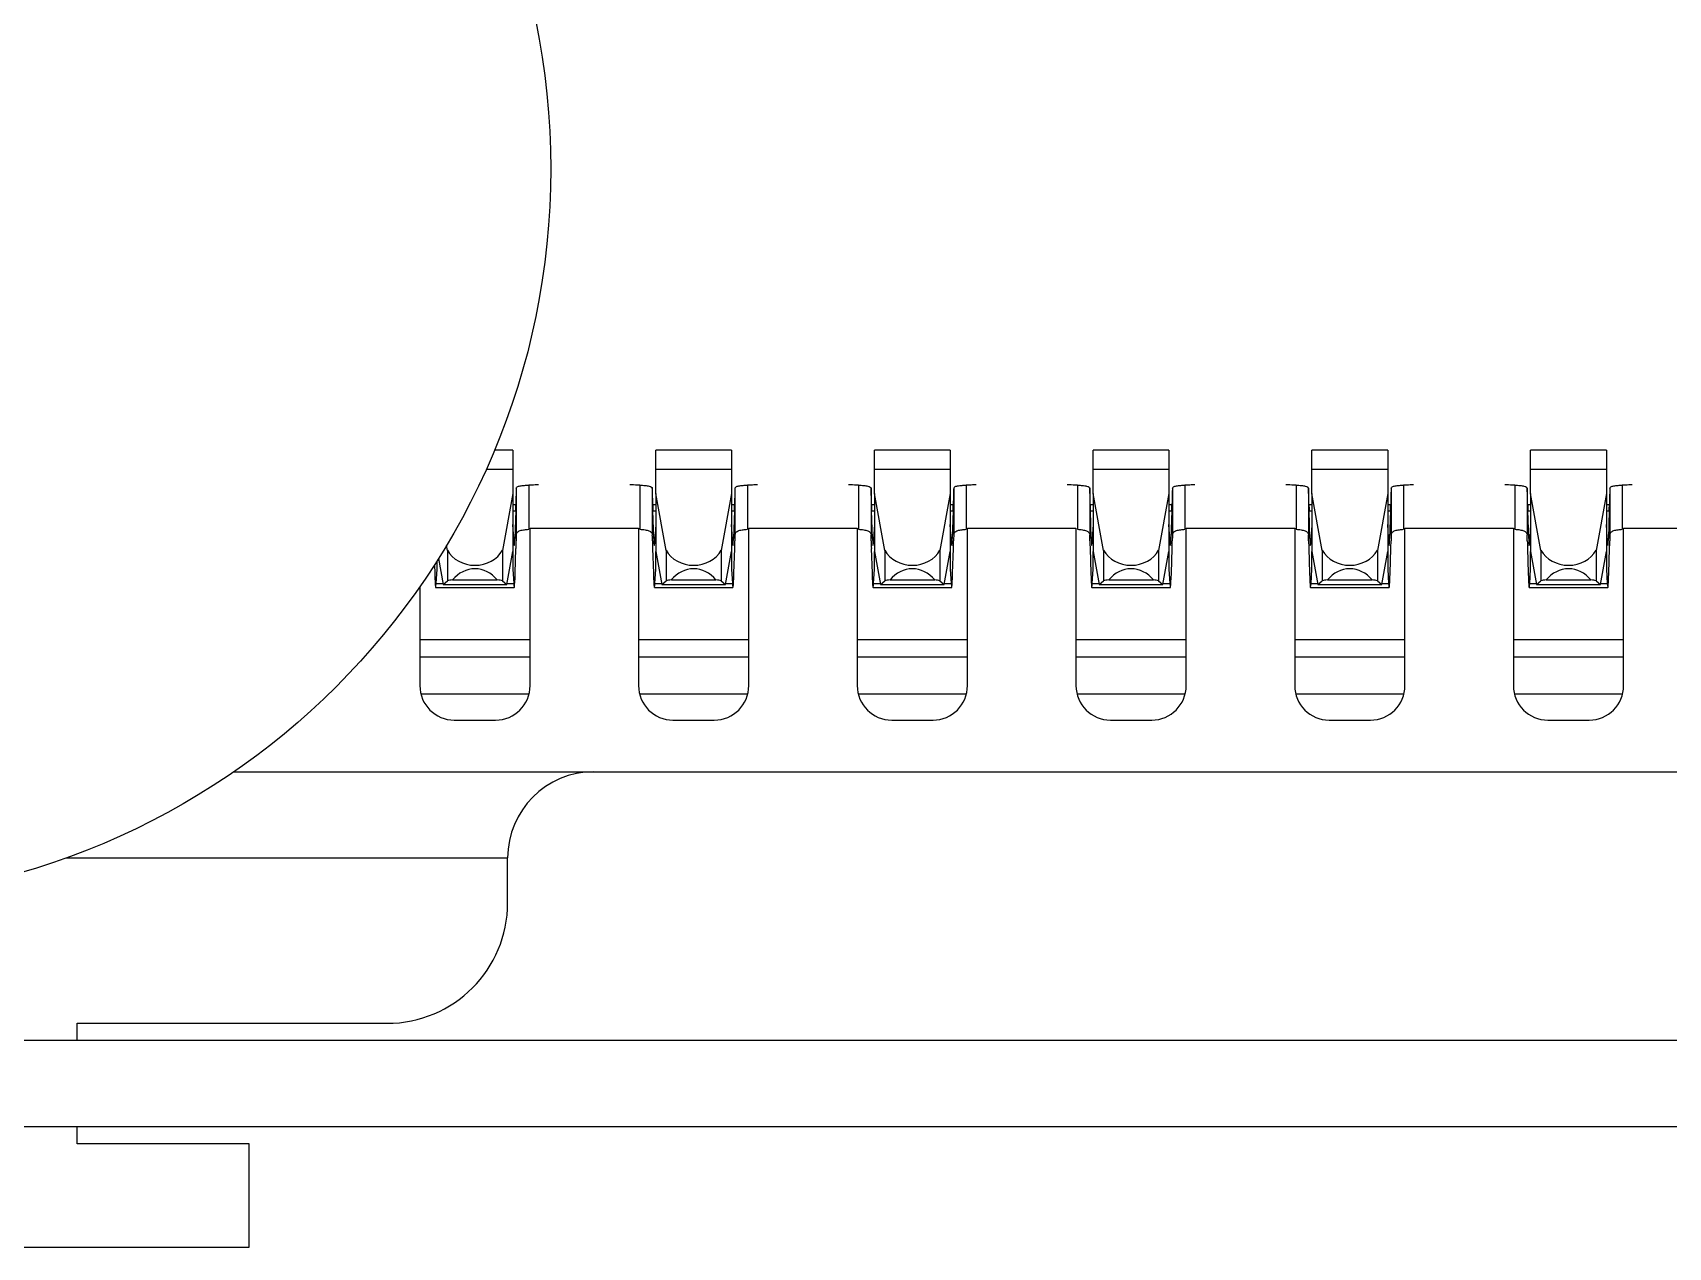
# Model space of a CAD drawing. Header units: millimetres. Extents: x 43 to 185, y 87 to 254.
# Drawn here: x 66.463 to 71.212, y 166.038 to 169.563 of the extents above; entities that cross this region are included whole.
import ezdxf

# ---------------------------------------------------------------- set-up
doc = ezdxf.new("R2010")
doc.units = ezdxf.units.MM

msp = doc.modelspace()

# ---------------------------------------------------------------- linework, layer by layer
at = {"color": 7, "linetype": 'Continuous', "lineweight": 25}
for p, q in [((67.8569, 168.3509), (67.8036, 168.3509)), ((67.8569, 168.3509), (67.8569, 168.2959)), ((68.4919, 168.3509), (68.2719, 168.3509)), ((68.2719, 168.2959), (68.2719, 168.3509)), ((68.4919, 168.3509), (68.4919, 168.2959)), ((69.1269, 168.3509), (68.9069, 168.3509)), ((68.9069, 168.2959), (68.9069, 168.3509)), ((69.1269, 168.3509), (69.1269, 168.2959)), ((69.7619, 168.3509), (69.5419, 168.3509)), ((69.5419, 168.2959), (69.5419, 168.3509)), ((69.7619, 168.3509), (69.7619, 168.2959)), ((70.3969, 168.3509), (70.1769, 168.3509)), ((70.1769, 168.2959), (70.1769, 168.3509)), ((70.3969, 168.3509), (70.3969, 168.2959)), ((71.0319, 168.3509), (70.8119, 168.3509)), ((70.8119, 168.2959), (70.8119, 168.3509)), ((71.0319, 168.3509), (71.0319, 168.2959)), ((67.7798, 168.2959), (67.8569, 168.2959)), ((67.8569, 168.2959), (67.8569, 168.2256)), ((68.2719, 168.2256), (68.2719, 168.2959)), ((68.2719, 168.2959), (68.4919, 168.2959)), ((68.4919, 168.2959), (68.4919, 168.2256)), ((68.9069, 168.2256), (68.9069, 168.2959)), ((68.9069, 168.2959), (69.1269, 168.2959)), ((69.1269, 168.2959), (69.1269, 168.2256)), ((69.5419, 168.2256), (69.5419, 168.2959)), ((69.5419, 168.2959), (69.7619, 168.2959)), ((69.7619, 168.2959), (69.7619, 168.2256)), ((70.1769, 168.2256), (70.1769, 168.2959)), ((70.1769, 168.2959), (70.3969, 168.2959)), ((70.3969, 168.2959), (70.3969, 168.2256)), ((70.8119, 168.2256), (70.8119, 168.2959)), ((70.8119, 168.2959), (71.0319, 168.2959)), ((71.0319, 168.2959), (71.0319, 168.2256)), ((67.9029, 168.2497), (67.9029, 168.1216)), ((68.2259, 168.2497), (68.2259, 168.1216)), ((68.5379, 168.2497), (68.5379, 168.1216)), ((68.8609, 168.2497), (68.8609, 168.1216)), ((69.1729, 168.2497), (69.1729, 168.1216)), ((69.4959, 168.2497), (69.4959, 168.1216)), ((69.8079, 168.2497), (69.8079, 168.1216)), ((70.1309, 168.2497), (70.1309, 168.1216)), ((70.4429, 168.2497), (70.4429, 168.1216)), ((70.7659, 168.2497), (70.7659, 168.1216)), ((71.0779, 168.2497), (71.0779, 168.1216)), ((67.8569, 168.2256), (67.8269, 168.0606)), ((67.8569, 168.2256), (67.8569, 168.0574)), ((67.8669, 168.241), (67.8669, 168.1047)), ((68.2619, 168.241), (68.2619, 168.1047)), ((68.3019, 168.0606), (68.2719, 168.2256)), ((68.2719, 168.2256), (68.2719, 168.0574)), ((68.4919, 168.2256), (68.4619, 168.0606)), ((68.4919, 168.2256), (68.4919, 168.0574)), ((68.5019, 168.241), (68.5019, 168.1047)), ((68.8969, 168.241), (68.8969, 168.1047)), ((68.9369, 168.0606), (68.9069, 168.2256)), ((68.9069, 168.2256), (68.9069, 168.0574)), ((69.1269, 168.2256), (69.0969, 168.0606)), ((69.1269, 168.2256), (69.1269, 168.0574)), ((69.1369, 168.241), (69.1369, 168.1047)), ((69.5319, 168.241), (69.5319, 168.1047)), ((69.5719, 168.0606), (69.5419, 168.2256)), ((69.5419, 168.2256), (69.5419, 168.0574)), ((69.7619, 168.2256), (69.7319, 168.0606)), ((69.7619, 168.2256), (69.7619, 168.0574)), ((69.7719, 168.241), (69.7719, 168.1047)), ((70.1669, 168.241), (70.1669, 168.1047)), ((70.2069, 168.0606), (70.1769, 168.2256)), ((70.1769, 168.2256), (70.1769, 168.0574)), ((70.3969, 168.2256), (70.3669, 168.0606)), ((70.3969, 168.2256), (70.3969, 168.0574)), ((70.4069, 168.241), (70.4069, 168.1047)), ((70.8019, 168.241), (70.8019, 168.1047)), ((70.8419, 168.0606), (70.8119, 168.2256)), ((70.8119, 168.2256), (70.8119, 168.0574)), ((71.0319, 168.2256), (71.0019, 168.0606)), ((71.0319, 168.2256), (71.0319, 168.0574)), ((71.0419, 168.241), (71.0419, 168.1047)), ((67.8569, 168.1938), (67.8656, 168.1938)), ((67.8569, 168.1754), (67.8652, 168.1754)), ((67.8652, 168.1754), (67.8626, 168.0948)), ((68.2632, 168.1938), (68.2719, 168.1938)), ((68.2662, 168.0948), (68.2637, 168.1754)), ((68.2637, 168.1754), (68.2719, 168.1754)), ((68.4919, 168.1938), (68.5006, 168.1938)), ((68.4919, 168.1754), (68.5002, 168.1754)), ((68.5002, 168.1754), (68.4976, 168.0948)), ((68.8982, 168.1938), (68.9069, 168.1938)), ((68.9012, 168.0948), (68.8987, 168.1754)), ((68.8987, 168.1754), (68.9069, 168.1754)), ((69.1269, 168.1938), (69.1356, 168.1938)), ((69.1269, 168.1754), (69.1352, 168.1754)), ((69.1352, 168.1754), (69.1326, 168.0948)), ((69.5332, 168.1938), (69.5419, 168.1938)), ((69.5362, 168.0948), (69.5337, 168.1754)), ((69.5337, 168.1754), (69.5419, 168.1754)), ((69.7619, 168.1938), (69.7706, 168.1938)), ((69.7619, 168.1754), (69.7702, 168.1754)), ((69.7702, 168.1754), (69.7676, 168.0948)), ((70.1682, 168.1938), (70.1769, 168.1938)), ((70.1712, 168.0948), (70.1687, 168.1754)), ((70.1687, 168.1754), (70.1769, 168.1754)), ((70.3969, 168.1938), (70.4056, 168.1938)), ((70.3969, 168.1754), (70.4052, 168.1754)), ((70.4052, 168.1754), (70.4026, 168.0948)), ((70.8032, 168.1938), (70.8119, 168.1938)), ((70.8062, 168.0948), (70.8037, 168.1754)), ((70.8037, 168.1754), (70.8119, 168.1754)), ((71.0319, 168.1938), (71.0406, 168.1938)), ((71.0319, 168.1754), (71.0402, 168.1754)), ((71.0402, 168.1754), (71.0376, 168.0948)), ((67.8605, 168.0797), (67.8569, 168.1358)), ((67.9069, 167.6679), (67.9069, 168.1249)), ((67.9069, 168.1249), (68.2219, 168.1249)), ((68.2219, 168.1249), (68.2219, 167.6679)), ((68.2719, 168.1358), (68.2684, 168.0797)), ((68.4955, 168.0797), (68.4919, 168.1358)), ((68.5419, 167.6679), (68.5419, 168.1249)), ((68.5419, 168.1249), (68.8569, 168.1249)), ((68.8569, 168.1249), (68.8569, 167.6679)), ((68.9069, 168.1358), (68.9034, 168.0797)), ((69.1305, 168.0797), (69.1269, 168.1358)), ((69.1769, 167.6679), (69.1769, 168.1249)), ((69.1769, 168.1249), (69.4919, 168.1249)), ((69.4919, 168.1249), (69.4919, 167.6679)), ((69.5419, 168.1358), (69.5384, 168.0797)), ((69.7655, 168.0797), (69.7619, 168.1358)), ((69.8119, 167.6679), (69.8119, 168.1249)), ((69.8119, 168.1249), (70.1269, 168.1249)), ((70.1269, 168.1249), (70.1269, 167.6679)), ((70.1769, 168.1358), (70.1734, 168.0797)), ((70.4005, 168.0797), (70.3969, 168.1358)), ((70.4469, 167.6679), (70.4469, 168.1249)), ((70.4469, 168.1249), (70.7619, 168.1249)), ((70.7619, 168.1249), (70.7619, 167.6679)), ((70.8119, 168.1358), (70.8084, 168.0797)), ((71.0355, 168.0797), (71.0319, 168.1358)), ((71.0819, 167.6679), (71.0819, 168.1249)), ((71.0819, 168.1249), (71.3969, 168.1249)), ((67.6669, 168.0606), (67.6643, 168.075)), ((67.6669, 168.0606), (67.6669, 167.972)), ((67.8269, 168.0606), (67.8269, 167.972)), ((67.8395, 167.9617), (67.8569, 168.0574)), ((67.8569, 168.0574), (67.8569, 168.0058)), ((67.8595, 168.0948), (67.8626, 168.0948)), ((67.8638, 167.9943), (67.8661, 168.0657)), ((68.2627, 168.0657), (68.265, 167.9943)), ((68.2662, 168.0948), (68.2693, 168.0948)), ((68.2719, 168.0574), (68.2893, 167.9617)), ((68.2719, 168.0058), (68.2719, 168.0574)), ((68.3019, 168.0606), (68.3019, 167.972)), ((68.4619, 168.0606), (68.4619, 167.972)), ((68.4745, 167.9617), (68.4919, 168.0574)), ((68.4919, 168.0574), (68.4919, 168.0058)), ((68.4945, 168.0948), (68.4976, 168.0948)), ((68.4988, 167.9943), (68.5011, 168.0657)), ((68.8977, 168.0657), (68.9, 167.9943)), ((68.9012, 168.0948), (68.9043, 168.0948)), ((68.9069, 168.0574), (68.9243, 167.9617)), ((68.9069, 168.0058), (68.9069, 168.0574)), ((68.9369, 168.0606), (68.9369, 167.972)), ((69.0969, 168.0606), (69.0969, 167.972)), ((69.1095, 167.9617), (69.1269, 168.0574)), ((69.1269, 168.0574), (69.1269, 168.0058)), ((69.1295, 168.0948), (69.1326, 168.0948)), ((69.1338, 167.9943), (69.1361, 168.0657)), ((69.5327, 168.0657), (69.535, 167.9943)), ((69.5362, 168.0948), (69.5393, 168.0948)), ((69.5419, 168.0574), (69.5593, 167.9617)), ((69.5419, 168.0058), (69.5419, 168.0574)), ((69.5719, 168.0606), (69.5719, 167.972)), ((69.7319, 168.0606), (69.7319, 167.972)), ((69.7445, 167.9617), (69.7619, 168.0574)), ((69.7619, 168.0574), (69.7619, 168.0058)), ((69.7645, 168.0948), (69.7676, 168.0948)), ((69.7688, 167.9943), (69.7711, 168.0657)), ((70.1677, 168.0657), (70.17, 167.9943)), ((70.1712, 168.0948), (70.1743, 168.0948)), ((70.1769, 168.0574), (70.1943, 167.9617)), ((70.1769, 168.0058), (70.1769, 168.0574)), ((70.2069, 168.0606), (70.2069, 167.972)), ((70.3669, 168.0606), (70.3669, 167.972)), ((70.3795, 167.9617), (70.3969, 168.0574)), ((70.3969, 168.0574), (70.3969, 168.0058)), ((70.3995, 168.0948), (70.4026, 168.0948)), ((70.4038, 167.9943), (70.4061, 168.0657)), ((70.8027, 168.0657), (70.805, 167.9943)), ((70.8062, 168.0948), (70.8093, 168.0948)), ((70.8119, 168.0574), (70.8293, 167.9617)), ((70.8119, 168.0058), (70.8119, 168.0574)), ((70.8419, 168.0606), (70.8419, 167.972)), ((71.0019, 168.0606), (71.0019, 167.972)), ((71.0145, 167.9617), (71.0319, 168.0574)), ((71.0319, 168.0574), (71.0319, 168.0058)), ((71.0345, 168.0948), (71.0376, 168.0948)), ((71.0388, 167.9943), (71.0411, 168.0657)), ((67.6292, 168.0185), (67.63, 167.9943)), ((67.6343, 167.9642), (67.6369, 168.0058)), ((67.6369, 168.0058), (67.6369, 168.0305)), ((67.6407, 168.0365), (67.6543, 167.9617)), ((67.8569, 168.0058), (67.8595, 167.9642)), ((68.2693, 167.9642), (68.2719, 168.0058)), ((68.4919, 168.0058), (68.4945, 167.9642)), ((68.9043, 167.9642), (68.9069, 168.0058)), ((69.1269, 168.0058), (69.1295, 167.9642)), ((69.5393, 167.9642), (69.5419, 168.0058)), ((69.7619, 168.0058), (69.7645, 167.9642)), ((70.1743, 167.9642), (70.1769, 168.0058)), ((70.3969, 168.0058), (70.3995, 167.9642)), ((70.8093, 167.9642), (70.8119, 168.0058)), ((71.0319, 168.0058), (71.0345, 167.9642)), ((67.6343, 167.9642), (67.6539, 167.9642)), ((67.6543, 167.9617), (67.6669, 167.972)), ((67.6543, 167.9617), (67.8395, 167.9617)), ((67.6821, 167.9749), (67.8117, 167.9749)), ((67.8269, 167.972), (67.8395, 167.9617)), ((67.84, 167.9642), (67.8595, 167.9642)), ((68.2693, 167.9642), (68.2889, 167.9642)), ((68.2893, 167.9617), (68.3019, 167.972)), ((68.2893, 167.9617), (68.4745, 167.9617)), ((68.3171, 167.9749), (68.4467, 167.9749)), ((68.4619, 167.972), (68.4745, 167.9617)), ((68.475, 167.9642), (68.4945, 167.9642)), ((68.9043, 167.9642), (68.9239, 167.9642)), ((68.9243, 167.9617), (68.9369, 167.972)), ((68.9243, 167.9617), (69.1095, 167.9617)), ((68.9521, 167.9749), (69.0817, 167.9749)), ((69.0969, 167.972), (69.1095, 167.9617)), ((69.11, 167.9642), (69.1295, 167.9642)), ((69.5393, 167.9642), (69.5589, 167.9642)), ((69.5593, 167.9617), (69.5719, 167.972)), ((69.5593, 167.9617), (69.7445, 167.9617)), ((69.5871, 167.9749), (69.7167, 167.9749)), ((69.7319, 167.972), (69.7445, 167.9617)), ((69.745, 167.9642), (69.7645, 167.9642)), ((70.1743, 167.9642), (70.1939, 167.9642)), ((70.1943, 167.9617), (70.2069, 167.972)), ((70.1943, 167.9617), (70.3795, 167.9617)), ((70.2221, 167.9749), (70.3517, 167.9749)), ((70.3669, 167.972), (70.3795, 167.9617)), ((70.38, 167.9642), (70.3995, 167.9642)), ((70.8093, 167.9642), (70.8289, 167.9642)), ((70.8293, 167.9617), (70.8419, 167.972)), ((70.8293, 167.9617), (71.0145, 167.9617)), ((70.8571, 167.9749), (70.9867, 167.9749)), ((71.0019, 167.972), (71.0145, 167.9617)), ((71.015, 167.9642), (71.0345, 167.9642)), ((67.5869, 167.9552), (67.5869, 167.6679)), ((67.6328, 167.9526), (67.861, 167.9526)), ((68.2678, 167.9526), (68.496, 167.9526)), ((68.9028, 167.9526), (69.131, 167.9526)), ((69.5378, 167.9526), (69.766, 167.9526)), ((70.1728, 167.9526), (70.401, 167.9526)), ((70.8078, 167.9526), (71.036, 167.9526)), ((67.5869, 167.8022), (67.9069, 167.8022)), ((68.2219, 167.8022), (68.5419, 167.8022)), ((68.8569, 167.8022), (69.1769, 167.8022)), ((69.4919, 167.8022), (69.8119, 167.8022)), ((70.1269, 167.8022), (70.4469, 167.8022)), ((70.7619, 167.8022), (71.0819, 167.8022)), ((67.5869, 167.7517), (67.9069, 167.7517)), ((68.2219, 167.7517), (68.5419, 167.7517)), ((68.8569, 167.7517), (69.1769, 167.7517)), ((69.4919, 167.7517), (69.8119, 167.7517)), ((70.1269, 167.7517), (70.4469, 167.7517)), ((70.7619, 167.7517), (71.0819, 167.7517)), ((67.5898, 167.6442), (67.9041, 167.6442)), ((68.2248, 167.6442), (68.5391, 167.6442)), ((68.8598, 167.6442), (69.1741, 167.6442)), ((69.4948, 167.6442), (69.8091, 167.6442)), ((70.1298, 167.6442), (70.4441, 167.6442)), ((70.7648, 167.6442), (71.0791, 167.6442)), ((67.6869, 167.5679), (67.8069, 167.5679)), ((68.3219, 167.5679), (68.4419, 167.5679)), ((68.9569, 167.5679), (69.0769, 167.5679)), ((69.5919, 167.5679), (69.7119, 167.5679)), ((70.2269, 167.5679), (70.3469, 167.5679)), ((70.8619, 167.5679), (70.9819, 167.5679)), ((67.0474, 167.4179), (76.5503, 167.4179)), ((66.56, 167.1679), (67.8419, 167.1679)), ((67.8419, 167.0379), (67.8419, 167.1679)), ((66.5919, 166.6879), (67.4919, 166.6879)), ((66.5919, 166.6379), (66.5919, 166.6879)), ((71.616, 166.6379), (60.0678, 166.6379)), ((71.616, 166.3879), (60.0678, 166.3879)), ((66.5919, 166.3379), (66.5919, 166.3879)), ((67.0919, 166.3379), (66.5919, 166.3379)), ((67.0919, 166.0379), (67.0919, 166.3379)), ((64.5919, 166.0379), (67.0919, 166.0379))]:
    msp.add_line(p, q, dxfattribs=at)
msp.add_circle((65.8419, 169.1679), 2.125, dxfattribs=at)
for centre, radius, start, end in [((67.6869, 167.6679), 0.1, 180, 270), ((67.8069, 167.6679), 0.1, 270, 0), ((68.3219, 167.6679), 0.1, 180, 270), ((68.4419, 167.6679), 0.1, 270, 0), ((68.9569, 167.6679), 0.1, 180, 270), ((69.0769, 167.6679), 0.1, 270, 0), ((69.5919, 167.6679), 0.1, 180, 270), ((69.7119, 167.6679), 0.1, 270, 0), ((70.2269, 167.6679), 0.1, 180, 270), ((70.3469, 167.6679), 0.1, 270, 0), ((70.8619, 167.6679), 0.1, 180, 270), ((70.9819, 167.6679), 0.1, 270, 0), ((68.0919, 167.1679), 0.25, 90, 180), ((67.4919, 167.0379), 0.35, 270, 0)]:
    msp.add_arc(centre, radius, start, end, dxfattribs=at)
for centre, major_axis, ratio, start_param, end_param in [((67.8679, 167.9739), (0, 0.277), 0.013889, 0.267832, 0.65336), ((68.2609, 167.9739), (0, 0.277), 0.013889, 5.629826, 6.015353), ((68.5029, 167.9739), (0, 0.277), 0.013889, 0.267832, 0.65336), ((68.8959, 167.9739), (0, 0.277), 0.013889, 5.629826, 6.015353), ((69.1379, 167.9739), (0, 0.277), 0.013889, 0.267832, 0.65336), ((69.5309, 167.9739), (0, 0.277), 0.013889, 5.629826, 6.015353), ((69.7729, 167.9739), (0, 0.277), 0.013889, 0.267832, 0.65336), ((70.1659, 167.9739), (0, 0.277), 0.013889, 5.629826, 6.015353), ((70.4079, 167.9739), (0, 0.277), 0.013889, 0.267832, 0.65336), ((70.8009, 167.9739), (0, 0.277), 0.013889, 5.629826, 6.015353), ((71.0429, 167.9739), (0, 0.277), 0.013889, 0.267832, 0.65336), ((67.8643, 168.3129), (0, 0.15), 0.013889, 3.552516, 3.794952), ((68.2645, 168.3129), (0, 0.15), 0.013889, 2.488233, 2.730669), ((68.4993, 168.3129), (0, 0.15), 0.013889, 3.552516, 3.794952), ((68.8995, 168.3129), (0, 0.15), 0.013889, 2.488233, 2.730669), ((69.1343, 168.3129), (0, 0.15), 0.013889, 3.552516, 3.794952), ((69.5345, 168.3129), (0, 0.15), 0.013889, 2.488233, 2.730669), ((69.7693, 168.3129), (0, 0.15), 0.013889, 3.552516, 3.794952), ((70.1695, 168.3129), (0, 0.15), 0.013889, 2.488233, 2.730669), ((70.4043, 168.3129), (0, 0.15), 0.013889, 3.552516, 3.794952), ((70.8045, 168.3129), (0, 0.15), 0.013889, 2.488233, 2.730669), ((71.0393, 168.3129), (0, 0.15), 0.013889, 3.552516, 3.794952), ((67.8679, 167.9739), (0, 0.15), 0.013889, 0.510604, 0.700461), ((68.2609, 167.9739), (0, 0.15), 0.013889, 5.582724, 5.772581), ((68.5029, 167.9739), (0, 0.15), 0.013889, 0.510604, 0.700461), ((68.8959, 167.9739), (0, 0.15), 0.013889, 5.582724, 5.772581), ((69.1379, 167.9739), (0, 0.15), 0.013889, 0.510604, 0.700461), ((69.5309, 167.9739), (0, 0.15), 0.013889, 5.582724, 5.772581), ((69.7729, 167.9739), (0, 0.15), 0.013889, 0.510604, 0.700461), ((70.1659, 167.9739), (0, 0.15), 0.013889, 5.582724, 5.772581), ((70.4079, 167.9739), (0, 0.15), 0.013889, 0.510604, 0.700461), ((70.8009, 167.9739), (0, 0.15), 0.013889, 5.582724, 5.772581), ((71.0429, 167.9739), (0, 0.15), 0.013889, 0.510604, 0.700461), ((67.7469, 168.0945), (0.089, 0), 0.868421, 3.59519, 5.829588), ((67.8612, 168.324), (0, 0.25), 0.013889, 2.925906, 3.552516), ((67.8653, 168.2032), (0, 0.15), 0.013889, 3.552516, 3.842054), ((68.2636, 168.2032), (0, 0.15), 0.013889, 2.441132, 2.730669), ((68.2676, 168.324), (0, 0.25), 0.013889, 2.730669, 3.357279), ((68.3819, 168.0945), (0.089, 0), 0.868421, 3.59519, 5.829588), ((68.4962, 168.324), (0, 0.25), 0.013889, 2.925906, 3.552516), ((68.5003, 168.2032), (0, 0.15), 0.013889, 3.552516, 3.842054), ((68.8986, 168.2032), (0, 0.15), 0.013889, 2.441132, 2.730669), ((68.9026, 168.324), (0, 0.25), 0.013889, 2.730669, 3.357279), ((69.0169, 168.0945), (0.089, 0), 0.868421, 3.59519, 5.829588), ((69.1312, 168.324), (0, 0.25), 0.013889, 2.925906, 3.552516), ((69.1353, 168.2032), (0, 0.15), 0.013889, 3.552516, 3.842054), ((69.5336, 168.2032), (0, 0.15), 0.013889, 2.441132, 2.730669), ((69.5376, 168.324), (0, 0.25), 0.013889, 2.730669, 3.357279), ((69.6519, 168.0945), (0.089, 0), 0.868421, 3.59519, 5.829588), ((69.7662, 168.324), (0, 0.25), 0.013889, 2.925906, 3.552516), ((69.7703, 168.2032), (0, 0.15), 0.013889, 3.552516, 3.842054), ((70.1686, 168.2032), (0, 0.15), 0.013889, 2.441132, 2.730669), ((70.1726, 168.324), (0, 0.25), 0.013889, 2.730669, 3.357279), ((70.2869, 168.0945), (0.089, 0), 0.868421, 3.59519, 5.829588), ((70.4012, 168.324), (0, 0.25), 0.013889, 2.925906, 3.552516), ((70.4053, 168.2032), (0, 0.15), 0.013889, 3.552516, 3.842054), ((70.8036, 168.2032), (0, 0.15), 0.013889, 2.441132, 2.730669), ((70.8076, 168.324), (0, 0.25), 0.013889, 2.730669, 3.357279), ((70.9219, 168.0945), (0.089, 0), 0.868421, 3.59519, 5.829588), ((71.0362, 168.324), (0, 0.25), 0.013889, 2.925906, 3.552516), ((71.0403, 168.2032), (0, 0.15), 0.013889, 3.552516, 3.842054), ((67.7469, 167.9046), (0, 0.1025), 0.868421, 5.467533, 7.098838), ((68.3819, 167.9046), (0, 0.1025), 0.868421, 5.467533, 7.098838), ((69.0169, 167.9046), (0, 0.1025), 0.868421, 5.467533, 7.098838), ((69.6519, 167.9046), (0, 0.1025), 0.868421, 5.467533, 7.098838), ((70.2869, 167.9046), (0, 0.1025), 0.868421, 5.467533, 7.098838), ((70.9219, 167.9046), (0, 0.1025), 0.868421, 5.467533, 7.098838), ((67.6328, 168.4526), (0, 0.5), 0.013889, 2.730669, 3.357279), ((67.7469, 167.967), (0.089, 0), 0.12963, 2.386449, 2.687995), ((67.7469, 167.967), (0.089, 0), 0.12963, 0.453598, 0.755144), ((67.861, 168.4526), (0, 0.5), 0.013889, 2.925906, 3.552516), ((68.2678, 168.4526), (0, 0.5), 0.013889, 2.730669, 3.357279), ((68.3819, 167.967), (0.089, 0), 0.12963, 2.386449, 2.687995), ((68.3819, 167.967), (0.089, 0), 0.12963, 0.453598, 0.755144), ((68.496, 168.4526), (0, 0.5), 0.013889, 2.925906, 3.552516), ((68.9028, 168.4526), (0, 0.5), 0.013889, 2.730669, 3.357279), ((69.0169, 167.967), (0.089, 0), 0.12963, 2.386449, 2.687995), ((69.0169, 167.967), (0.089, 0), 0.12963, 0.453598, 0.755144), ((69.131, 168.4526), (0, 0.5), 0.013889, 2.925906, 3.552516), ((69.5378, 168.4526), (0, 0.5), 0.013889, 2.730669, 3.357279), ((69.6519, 167.967), (0.089, 0), 0.12963, 2.386449, 2.687995), ((69.6519, 167.967), (0.089, 0), 0.12963, 0.453598, 0.755144), ((69.766, 168.4526), (0, 0.5), 0.013889, 2.925906, 3.552516), ((70.1728, 168.4526), (0, 0.5), 0.013889, 2.730669, 3.357279), ((70.2869, 167.967), (0.089, 0), 0.12963, 2.386449, 2.687995), ((70.2869, 167.967), (0.089, 0), 0.12963, 0.453598, 0.755144), ((70.401, 168.4526), (0, 0.5), 0.013889, 2.925906, 3.552516), ((70.8078, 168.4526), (0, 0.5), 0.013889, 2.730669, 3.357279), ((70.9219, 167.967), (0.089, 0), 0.12963, 2.386449, 2.687995), ((70.9219, 167.967), (0.089, 0), 0.12963, 0.453598, 0.755144), ((71.036, 168.4526), (0, 0.5), 0.013889, 2.925906, 3.552516)]:
    msp.add_ellipse(centre, major_axis=major_axis, ratio=ratio, start_param=start_param, end_param=end_param, dxfattribs=at)
for points, knots in [([(67.8669, 168.241), (67.8675, 168.2424), (67.8688, 168.2453), (67.8776, 168.2478), (67.8895, 168.2492), (67.8988, 168.2495), (67.9029, 168.2497)], [0, 0, 0, 0, 0.26754, 0.535361, 0.797206, 1, 1, 1, 1]), ([(67.9319, 168.2506), (67.9287, 168.2505), (67.9206, 168.2503), (67.9095, 168.2499), (67.9029, 168.2497)], [0, 0, 0, 0, 0.400295, 1, 1, 1, 1]), ([(68.2259, 168.2497), (68.2175, 168.25), (68.2064, 168.2504), (68.1985, 168.2506), (68.1966, 168.2507)], [0, 0, 0, 0, 0.761822, 1, 1, 1, 1]), ([(68.2259, 168.2497), (68.2311, 168.2495), (68.2415, 168.2491), (68.2533, 168.2474), (68.2605, 168.2448), (68.2615, 168.2422), (68.2619, 168.241)], [0, 0, 0, 0, 0.260098, 0.520214, 0.780009, 1, 1, 1, 1]), ([(68.5019, 168.241), (68.5025, 168.2424), (68.5038, 168.2453), (68.5126, 168.2478), (68.5245, 168.2492), (68.5338, 168.2495), (68.5379, 168.2497)], [0, 0, 0, 0, 0.26754, 0.535361, 0.797206, 1, 1, 1, 1]), ([(68.5669, 168.2506), (68.5637, 168.2505), (68.5556, 168.2503), (68.5445, 168.2499), (68.5379, 168.2497)], [0, 0, 0, 0, 0.400295, 1, 1, 1, 1]), ([(68.8609, 168.2497), (68.8525, 168.25), (68.8414, 168.2504), (68.8335, 168.2506), (68.8316, 168.2507)], [0, 0, 0, 0, 0.761822, 1, 1, 1, 1]), ([(68.8609, 168.2497), (68.8661, 168.2495), (68.8765, 168.2491), (68.8883, 168.2474), (68.8955, 168.2448), (68.8965, 168.2422), (68.8969, 168.241)], [0, 0, 0, 0, 0.260098, 0.520214, 0.780009, 1, 1, 1, 1]), ([(69.1369, 168.241), (69.1375, 168.2424), (69.1388, 168.2453), (69.1476, 168.2478), (69.1595, 168.2492), (69.1688, 168.2495), (69.1729, 168.2497)], [0, 0, 0, 0, 0.26754, 0.535361, 0.797206, 1, 1, 1, 1]), ([(69.2019, 168.2506), (69.1987, 168.2505), (69.1906, 168.2503), (69.1795, 168.2499), (69.1729, 168.2497)], [0, 0, 0, 0, 0.400295, 1, 1, 1, 1]), ([(69.4959, 168.2497), (69.4875, 168.25), (69.4764, 168.2504), (69.4685, 168.2506), (69.4666, 168.2507)], [0, 0, 0, 0, 0.761822, 1, 1, 1, 1]), ([(69.4959, 168.2497), (69.5011, 168.2495), (69.5115, 168.2491), (69.5233, 168.2474), (69.5305, 168.2448), (69.5315, 168.2422), (69.5319, 168.241)], [0, 0, 0, 0, 0.260098, 0.520214, 0.780009, 1, 1, 1, 1]), ([(69.7719, 168.241), (69.7725, 168.2424), (69.7738, 168.2453), (69.7826, 168.2478), (69.7945, 168.2492), (69.8038, 168.2495), (69.8079, 168.2497)], [0, 0, 0, 0, 0.26754, 0.535361, 0.797206, 1, 1, 1, 1]), ([(69.8369, 168.2506), (69.8337, 168.2505), (69.8256, 168.2503), (69.8145, 168.2499), (69.8079, 168.2497)], [0, 0, 0, 0, 0.400295, 1, 1, 1, 1]), ([(70.1309, 168.2497), (70.1225, 168.25), (70.1114, 168.2504), (70.1035, 168.2506), (70.1016, 168.2507)], [0, 0, 0, 0, 0.761822, 1, 1, 1, 1]), ([(70.1309, 168.2497), (70.1361, 168.2495), (70.1465, 168.2491), (70.1583, 168.2474), (70.1655, 168.2448), (70.1665, 168.2422), (70.1669, 168.241)], [0, 0, 0, 0, 0.260098, 0.520214, 0.780009, 1, 1, 1, 1]), ([(70.4069, 168.241), (70.4075, 168.2424), (70.4088, 168.2453), (70.4176, 168.2478), (70.4295, 168.2492), (70.4388, 168.2495), (70.4429, 168.2497)], [0, 0, 0, 0, 0.26754, 0.535361, 0.797206, 1, 1, 1, 1]), ([(70.4719, 168.2506), (70.4687, 168.2505), (70.4606, 168.2503), (70.4495, 168.2499), (70.4429, 168.2497)], [0, 0, 0, 0, 0.400295, 1, 1, 1, 1]), ([(70.7659, 168.2497), (70.7575, 168.25), (70.7464, 168.2504), (70.7385, 168.2506), (70.7366, 168.2507)], [0, 0, 0, 0, 0.761822, 1, 1, 1, 1]), ([(70.7659, 168.2497), (70.7711, 168.2495), (70.7815, 168.2491), (70.7933, 168.2474), (70.8005, 168.2448), (70.8015, 168.2422), (70.8019, 168.241)], [0, 0, 0, 0, 0.260098, 0.520214, 0.780009, 1, 1, 1, 1]), ([(71.0419, 168.241), (71.0425, 168.2424), (71.0438, 168.2453), (71.0526, 168.2478), (71.0645, 168.2492), (71.0738, 168.2495), (71.0779, 168.2497)], [0, 0, 0, 0, 0.26754, 0.535361, 0.797206, 1, 1, 1, 1]), ([(71.1069, 168.2506), (71.1037, 168.2505), (71.0956, 168.2503), (71.0845, 168.2499), (71.0779, 168.2497)], [0, 0, 0, 0, 0.400295, 1, 1, 1, 1]), ([(67.8669, 168.1047), (67.8675, 168.1075), (67.8686, 168.1131), (67.8774, 168.1181), (67.8895, 168.1207), (67.8988, 168.1213), (67.9029, 168.1216)], [0, 0, 0, 0, 0.274366, 0.549734, 0.803522, 1, 1, 1, 1]), ([(68.2259, 168.1216), (68.231, 168.1212), (68.2413, 168.1205), (68.2529, 168.1175), (68.2604, 168.1125), (68.2614, 168.1074), (68.2619, 168.1047)], [0, 0, 0, 0, 0.247969, 0.495995, 0.742908, 1, 1, 1, 1]), ([(68.5019, 168.1047), (68.5025, 168.1075), (68.5036, 168.1131), (68.5124, 168.1181), (68.5245, 168.1207), (68.5338, 168.1213), (68.5379, 168.1216)], [0, 0, 0, 0, 0.274366, 0.549734, 0.803522, 1, 1, 1, 1]), ([(68.8609, 168.1216), (68.866, 168.1212), (68.8763, 168.1205), (68.8879, 168.1175), (68.8954, 168.1125), (68.8964, 168.1074), (68.8969, 168.1047)], [0, 0, 0, 0, 0.247969, 0.495995, 0.742908, 1, 1, 1, 1]), ([(69.1369, 168.1047), (69.1375, 168.1075), (69.1386, 168.1131), (69.1474, 168.1181), (69.1595, 168.1207), (69.1688, 168.1213), (69.1729, 168.1216)], [0, 0, 0, 0, 0.274366, 0.549734, 0.803522, 1, 1, 1, 1]), ([(69.4959, 168.1216), (69.501, 168.1212), (69.5113, 168.1205), (69.5229, 168.1175), (69.5304, 168.1125), (69.5314, 168.1074), (69.5319, 168.1047)], [0, 0, 0, 0, 0.247969, 0.495995, 0.742908, 1, 1, 1, 1]), ([(69.7719, 168.1047), (69.7725, 168.1075), (69.7736, 168.1131), (69.7824, 168.1181), (69.7945, 168.1207), (69.8038, 168.1213), (69.8079, 168.1216)], [0, 0, 0, 0, 0.274366, 0.549734, 0.803522, 1, 1, 1, 1]), ([(70.1309, 168.1216), (70.136, 168.1212), (70.1463, 168.1205), (70.1579, 168.1175), (70.1654, 168.1125), (70.1664, 168.1074), (70.1669, 168.1047)], [0, 0, 0, 0, 0.247969, 0.495995, 0.742908, 1, 1, 1, 1]), ([(70.4069, 168.1047), (70.4075, 168.1075), (70.4086, 168.1131), (70.4174, 168.1181), (70.4295, 168.1207), (70.4388, 168.1213), (70.4429, 168.1216)], [0, 0, 0, 0, 0.274366, 0.549734, 0.803522, 1, 1, 1, 1]), ([(70.7659, 168.1216), (70.771, 168.1212), (70.7813, 168.1205), (70.7929, 168.1175), (70.8004, 168.1125), (70.8014, 168.1074), (70.8019, 168.1047)], [0, 0, 0, 0, 0.247969, 0.495995, 0.742908, 1, 1, 1, 1]), ([(71.0419, 168.1047), (71.0425, 168.1075), (71.0436, 168.1131), (71.0524, 168.1181), (71.0645, 168.1207), (71.0738, 168.1213), (71.0779, 168.1216)], [0, 0, 0, 0, 0.274366, 0.549734, 0.803522, 1, 1, 1, 1])]:
    msp.add_open_spline(points, degree=3, knots=knots, dxfattribs=at)

doc.saveas('drawing.dxf')
